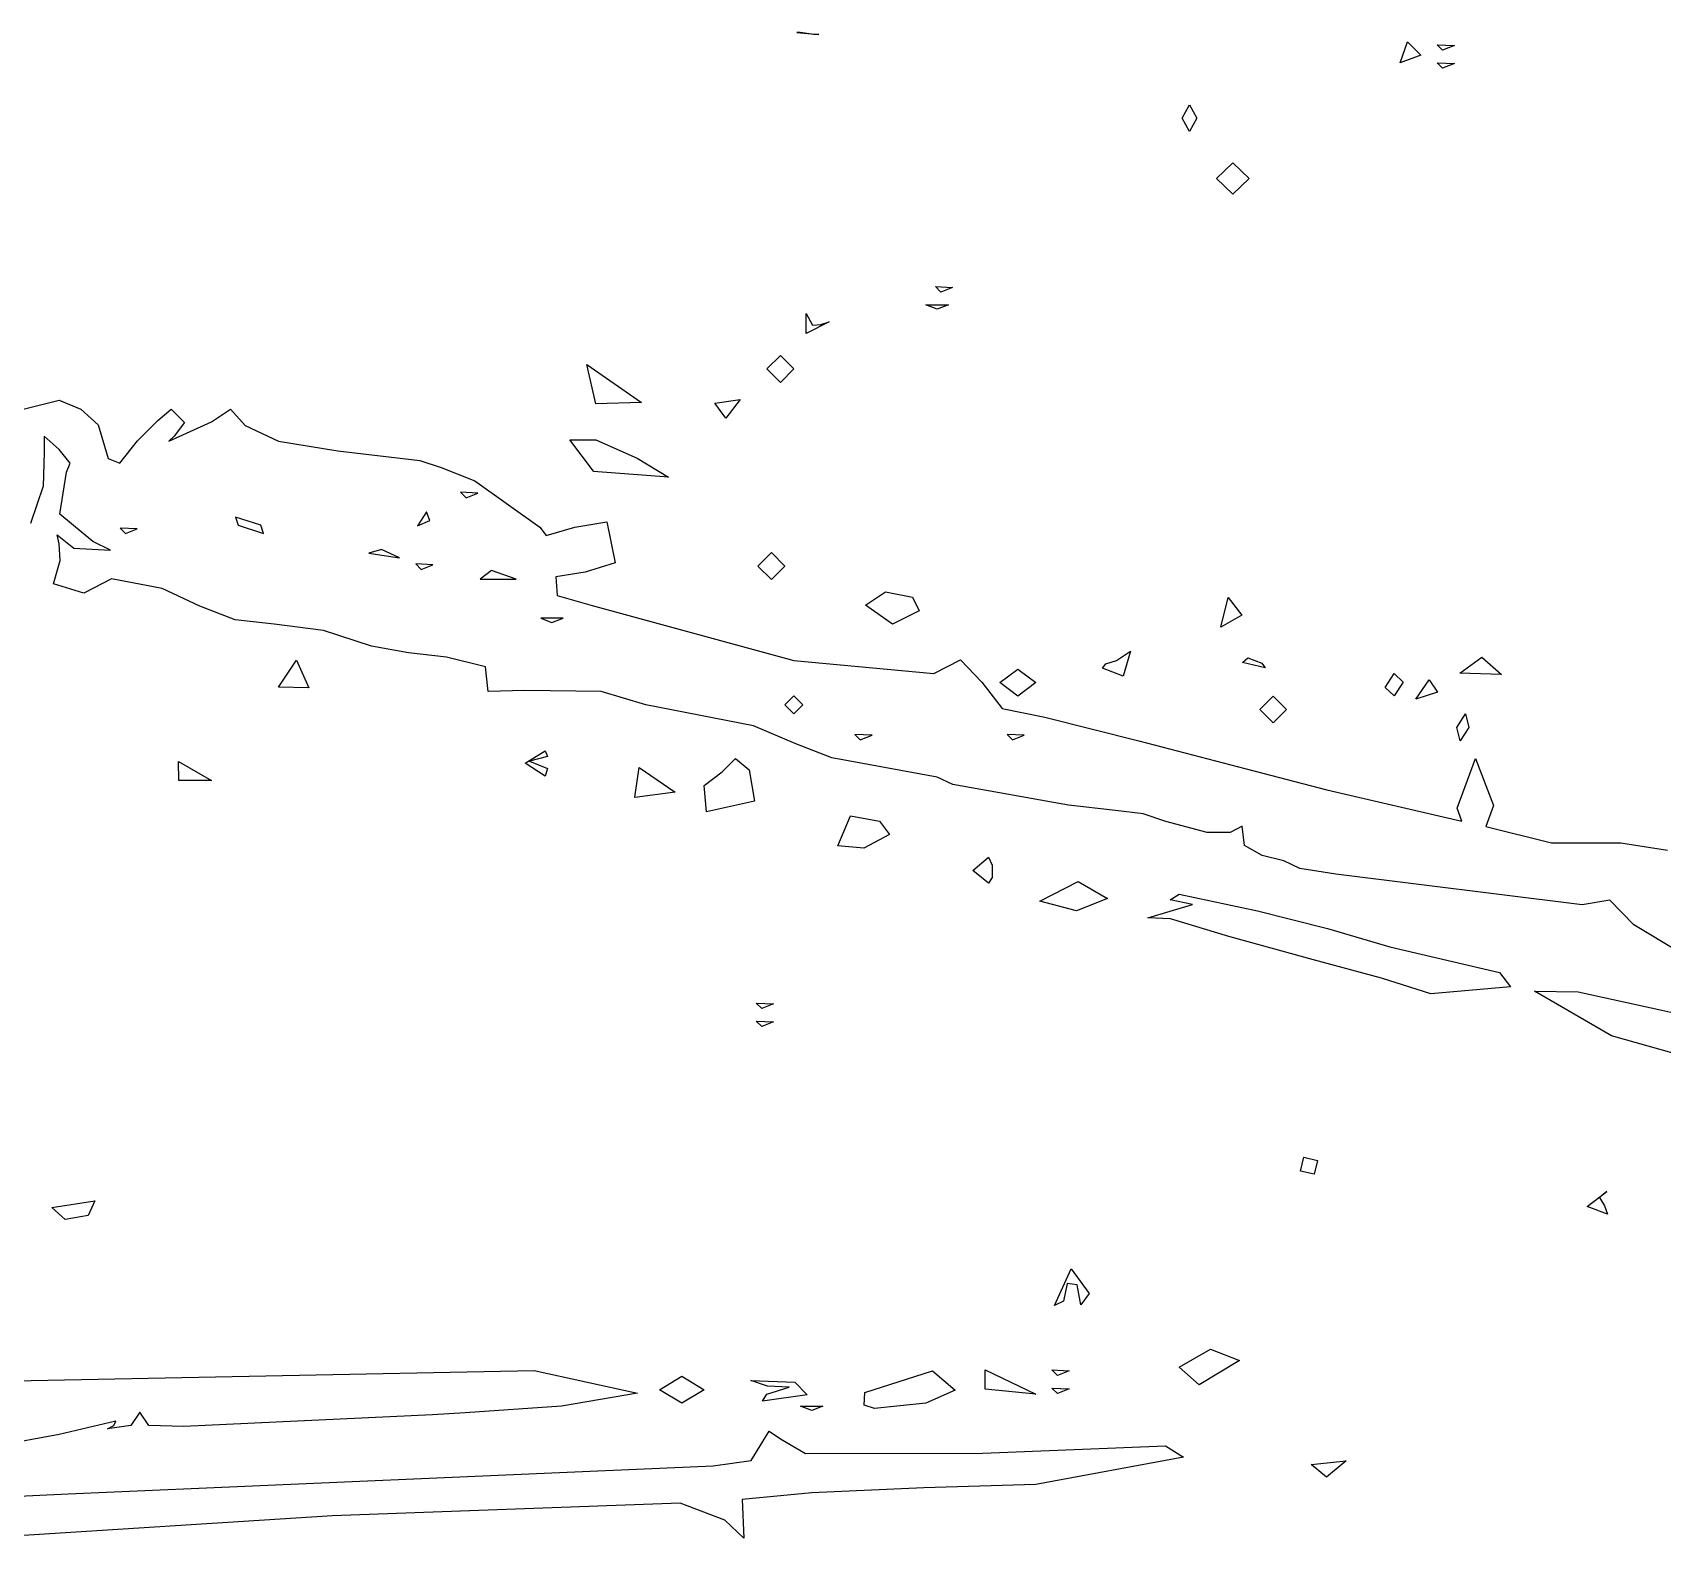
# Model space of a CAD drawing. Extents: x 0.2 to 67.3, y 0 to 43.3.
# Drawn here: x 36.41 to 42.38, y 6.37 to 11.88 of the extents above; entities that cross this region are included whole.
import ezdxf

# ---------------------------------------------------------------- set-up
doc = ezdxf.new("R2010")
doc.units = 0

msp = doc.modelspace()

# ---------------------------------------------------------------- linework, layer by layer
at = {"layer": 'Image'}
for p, q in [((39.222445, 11.883042), (39.211095, 11.883042)), ((39.211095, 11.883042), (39.211097, 11.883042)), ((39.211097, 11.883042), (39.291507, 11.875633)), ((39.27169, 11.875633), (39.222445, 11.883042)), ((39.291507, 11.875633), (39.27169, 11.875633)), ((41.419397, 11.772552), (41.446734, 11.849096)), ((41.446734, 11.849096), (41.495941, 11.799883)), ((41.555401, 11.838195), (41.618274, 11.835549)), ((41.575218, 11.818351), (41.555401, 11.838195)), ((41.555401, 11.838195), (41.555401, 11.838195)), ((41.618274, 11.835549), (41.575218, 11.818351)), ((41.495941, 11.799883), (41.419397, 11.772552)), ((41.419397, 11.772552), (41.419397, 11.772552)), ((41.555401, 11.772552), (41.618274, 11.769906)), ((41.575218, 11.752708), (41.555401, 11.772552)), ((41.555401, 11.772552), (41.555401, 11.772552)), ((41.618274, 11.769906), (41.575218, 11.752708)), ((40.62115, 11.569881), (40.648487, 11.619094)), ((40.648487, 11.619094), (40.675824, 11.569881)), ((40.648487, 11.520669), (40.62115, 11.569881)), ((40.62115, 11.569881), (40.62115, 11.569881)), ((40.675824, 11.569881), (40.648487, 11.520669)), ((40.747676, 11.348505), (40.807044, 11.405919)), ((40.807044, 11.405919), (40.866405, 11.348505)), ((40.807044, 11.29109), (40.747676, 11.348505)), ((40.747676, 11.348505), (40.747676, 11.348505)), ((40.866405, 11.348505), (40.807044, 11.29109)), ((39.71834, 10.952768), (39.781213, 10.950122)), ((39.738157, 10.932924), (39.71834, 10.952768)), ((39.71834, 10.952768), (39.71834, 10.952768)), ((39.781213, 10.950122), (39.738157, 10.932924)), ((39.683484, 10.886437), (39.765494, 10.886437)), ((39.724492, 10.870033), (39.683484, 10.886437)), ((39.683484, 10.886437), (39.683484, 10.886437)), ((39.765494, 10.886437), (39.724492, 10.870033)), ((39.244538, 10.78071), (39.244784, 10.853867)), ((39.328535, 10.824128), (39.244546, 10.780524)), ((39.244784, 10.853867), (39.267538, 10.811428)), ((39.267538, 10.811428), (39.298037, 10.814073)), ((39.298037, 10.814073), (39.328535, 10.824128)), ((39.244546, 10.780524), (39.244538, 10.78071)), ((39.1012, 10.651408), (39.150407, 10.70062)), ((39.150407, 10.70062), (39.199615, 10.651408)), ((38.475168, 10.523059), (38.44147, 10.667362)), ((38.44147, 10.667362), (38.641683, 10.527953)), ((39.150407, 10.602195), (39.1012, 10.651408)), ((39.1012, 10.651408), (39.1012, 10.651408)), ((39.199615, 10.651408), (39.150407, 10.602195)), ((36.378522, 10.503929), (36.509739, 10.536711)), ((36.509739, 10.536711), (36.58868, 10.503929)), ((36.58868, 10.503929), (36.652717, 10.446515)), ((36.870591, 10.462628), (36.919798, 10.504062)), ((36.919798, 10.504062), (36.969005, 10.454849)), ((37.067427, 10.457124), (37.136862, 10.504141)), ((37.136862, 10.504141), (37.190488, 10.443684)), ((38.641683, 10.527953), (38.475168, 10.523191)), ((38.475168, 10.523191), (38.475168, 10.523059)), ((38.910169, 10.525704), (39.002786, 10.539463)), ((38.951176, 10.471121), (38.910169, 10.52581)), ((38.910169, 10.52581), (38.910169, 10.525704)), ((39.002786, 10.539463), (38.951176, 10.471121)), ((36.652717, 10.446515), (36.689068, 10.323484)), ((36.79678, 10.387619), (36.870591, 10.462628)), ((36.911866, 10.386322), (37.067427, 10.457124)), ((36.969005, 10.454849), (36.930731, 10.405637)), ((37.190488, 10.443684), (37.312889, 10.386269)), ((36.455233, 10.405372), (36.454968, 10.345656)), ((36.509522, 10.35616), (36.455233, 10.405372)), ((36.731645, 10.306021), (36.79678, 10.387619)), ((36.930731, 10.405637), (36.911866, 10.386322)), ((37.312889, 10.386269), (37.5299, 10.350868)), ((38.465936, 10.276467), (38.3795, 10.39127)), ((38.3795, 10.39127), (38.475067, 10.39127)), ((38.475067, 10.39127), (38.626702, 10.324172)), ((36.454968, 10.345656), (36.45174, 10.222651)), ((36.55053, 10.305968), (36.509522, 10.35616)), ((37.5299, 10.350868), (37.830133, 10.315493)), ((38.626702, 10.324172), (38.740351, 10.255142)), ((36.512583, 10.119818), (36.537169, 10.273239)), ((36.537169, 10.273239), (36.55053, 10.305968)), ((36.689068, 10.323484), (36.731645, 10.306021)), ((37.830133, 10.315493), (37.908484, 10.290887)), ((37.908484, 10.290887), (38.031372, 10.241701)), ((38.465936, 10.275515), (38.465936, 10.276467)), ((38.740351, 10.255142), (38.465936, 10.275515)), ((36.45174, 10.222651), (36.405076, 10.085518)), ((38.031372, 10.241701), (38.270198, 10.071945)), ((38.042569, 10.196881), (37.979694, 10.199526)), ((37.979694, 10.199526), (37.999511, 10.179683)), ((37.999511, 10.179683), (38.042567, 10.196881)), ((38.042567, 10.196881), (38.042569, 10.196881)), ((36.633506, 10.019478), (36.512583, 10.119818)), ((37.247741, 10.078771), (37.155592, 10.108298)), ((37.155592, 10.108298), (37.165725, 10.078771)), ((37.854258, 10.127639), (37.821828, 10.076734)), ((37.821828, 10.076734), (37.867151, 10.096842)), ((37.867143, 10.096762), (37.854258, 10.127639)), ((37.867151, 10.096842), (37.867143, 10.096762)), ((38.397513, 10.071759), (38.514786, 10.091603)), ((38.514786, 10.091603), (38.54574, 9.94095)), ((36.509512, 10.011223), (36.502342, 10.044005)), ((36.502342, 10.044005), (36.563262, 9.995321)), ((36.795994, 10.065806), (36.733116, 10.068452)), ((36.733116, 10.068452), (36.752933, 10.048608)), ((36.752933, 10.048608), (36.795989, 10.065806)), ((36.795989, 10.065806), (36.795994, 10.065806)), ((37.165725, 10.078771), (37.257872, 10.049217)), ((37.257872, 10.049217), (37.247738, 10.078771)), ((37.247738, 10.078771), (37.247741, 10.078771)), ((38.270198, 10.071945), (38.293481, 10.041465)), ((38.293481, 10.041465), (38.397513, 10.071759)), ((36.512925, 9.949416), (36.509512, 10.011223)), ((36.563262, 9.995321), (36.697474, 9.987119)), ((36.697474, 9.987119), (36.633506, 10.019478)), ((37.690557, 9.989897), (37.643287, 9.977197)), ((37.643287, 9.977197), (37.756214, 9.959999)), ((37.756214, 9.960158), (37.690557, 9.989897)), ((39.068397, 9.929572), (39.117604, 9.978785)), ((39.117604, 9.978785), (39.166812, 9.929572)), ((36.488636, 9.863929), (36.512925, 9.949416)), ((37.756214, 9.959999), (37.756214, 9.960158)), ((37.878546, 9.934494), (37.815671, 9.93714)), ((37.815671, 9.93714), (37.835488, 9.917296)), ((37.835488, 9.917296), (37.878544, 9.934494)), ((37.878544, 9.934494), (37.878546, 9.934494)), ((38.092459, 9.913248), (38.051454, 9.880942)), ((38.182671, 9.880942), (38.092459, 9.913248)), ((38.436044, 9.907665), (38.328012, 9.890202)), ((38.54574, 9.94095), (38.436044, 9.907665)), ((39.117604, 9.88036), (39.068397, 9.929572)), ((39.068397, 9.929572), (39.068397, 9.929572)), ((39.166812, 9.929572), (39.117604, 9.88036)), ((36.600031, 9.830222), (36.488636, 9.863929)), ((36.700874, 9.882926), (36.600031, 9.830222)), ((36.886765, 9.847684), (36.700874, 9.882926)), ((37.025412, 9.782094), (36.886765, 9.847684)), ((38.051454, 9.880942), (38.182671, 9.880942)), ((38.182671, 9.880942), (38.182671, 9.880942)), ((38.328012, 9.890202), (38.332748, 9.821755)), ((38.332748, 9.821755), (38.461624, 9.785137)), ((39.462052, 9.785666), (39.535862, 9.835328)), ((39.535862, 9.835328), (39.634277, 9.81522)), ((39.634277, 9.81522), (39.658883, 9.765584)), ((40.763303, 9.705312), (40.790639, 9.814664)), ((40.790639, 9.814664), (40.839847, 9.749047)), ((37.153891, 9.732881), (37.025412, 9.782094)), ((37.296824, 9.716477), (37.153891, 9.732881)), ((38.354896, 9.738649), (38.272886, 9.738649)), ((38.272886, 9.738649), (38.313889, 9.722245)), ((38.313889, 9.722245), (38.354896, 9.738649)), ((38.354896, 9.738649), (38.354896, 9.738649)), ((38.461624, 9.785137), (39.199728, 9.58408)), ((39.462054, 9.785798), (39.462052, 9.785666)), ((39.560469, 9.716371), (39.462054, 9.785798)), ((39.658883, 9.765584), (39.560469, 9.716371)), ((40.839847, 9.749047), (40.763303, 9.705312)), ((37.47792, 9.693459), (37.296824, 9.716477)), ((37.653656, 9.636071), (37.47792, 9.693459)), ((40.763303, 9.705312), (40.763303, 9.705312)), ((37.788789, 9.611729), (37.653656, 9.636071)), ((37.927571, 9.595325), (37.788789, 9.611729)), ((40.380575, 9.583075), (40.432518, 9.617814)), ((40.432518, 9.617814), (40.40552, 9.525792)), ((37.313349, 9.486396), (37.378958, 9.584821)), ((37.378958, 9.584821), (37.424167, 9.483221)), ((38.071089, 9.560532), (37.927571, 9.595325)), ((38.080032, 9.470309), (38.071089, 9.560532)), ((39.199728, 9.58408), (39.712739, 9.536429)), ((39.712739, 9.536429), (39.810127, 9.585615)), ((39.810127, 9.585615), (39.888626, 9.504229)), ((39.954123, 9.5028), (40.019732, 9.552013)), ((40.019732, 9.552013), (40.08534, 9.5028)), ((40.40552, 9.525792), (40.329363, 9.555479)), ((40.329363, 9.555479), (40.329368, 9.555293)), ((40.329368, 9.555293), (40.342703, 9.571697)), ((40.342703, 9.571697), (40.380575, 9.583075)), ((40.842437, 9.576725), (40.861646, 9.592864)), ((40.842445, 9.576725), (40.842437, 9.576725)), ((40.925, 9.557145), (40.842445, 9.576725)), ((40.861646, 9.592864), (40.913332, 9.573285)), ((40.913332, 9.573285), (40.925, 9.557145)), ((41.638477, 9.53709), (41.718805, 9.596171)), ((41.718805, 9.596171), (41.791181, 9.531851)), ((39.888626, 9.504229), (39.962436, 9.407815)), ((40.019732, 9.453588), (39.954123, 9.5028)), ((39.954123, 9.5028), (39.954123, 9.5028)), ((40.08534, 9.5028), (40.019732, 9.453588)), ((41.364721, 9.484544), (41.397527, 9.535688)), ((41.397527, 9.535688), (41.43033, 9.504811)), ((41.43033, 9.504811), (41.397527, 9.453667)), ((41.476833, 9.441734), (41.526543, 9.51296)), ((41.526543, 9.51296), (41.556483, 9.468272)), ((41.791181, 9.531851), (41.638477, 9.537143)), ((41.638477, 9.537143), (41.638477, 9.53709)), ((37.424167, 9.483221), (37.313349, 9.486396)), ((37.313349, 9.486396), (37.313349, 9.486396)), ((38.21535, 9.474013), (38.080032, 9.470309)), ((38.494191, 9.46978), (38.21535, 9.474013)), ((38.658212, 9.421044), (38.494191, 9.46978)), ((39.199615, 9.454408), (39.166812, 9.4216)), ((39.23242, 9.4216), (39.199615, 9.454408)), ((40.905458, 9.404164), (40.954665, 9.453376)), ((40.954665, 9.453376), (41.003872, 9.404164)), ((41.397527, 9.453667), (41.364721, 9.484544)), ((41.364721, 9.484544), (41.364721, 9.484544)), ((41.556483, 9.468272), (41.476833, 9.441734)), ((41.476833, 9.441734), (41.476833, 9.441734)), ((39.051866, 9.343812), (38.658212, 9.421044)), ((39.166812, 9.4216), (39.199615, 9.388791)), ((39.199615, 9.388791), (39.23242, 9.4216)), ((39.23242, 9.4216), (39.23242, 9.4216)), ((39.962436, 9.407815), (40.11826, 9.376038)), ((40.11826, 9.376038), (40.462707, 9.28952)), ((40.954665, 9.354951), (40.905458, 9.404164)), ((40.905458, 9.404164), (40.905458, 9.404164)), ((41.003872, 9.404164), (40.954665, 9.354951)), ((41.627158, 9.338573), (41.658932, 9.387759)), ((41.658932, 9.387759), (41.671817, 9.338573)), ((39.207586, 9.279042), (39.051866, 9.343812)), ((39.485973, 9.31021), (39.423097, 9.312856)), ((39.423097, 9.312856), (39.442914, 9.293012)), ((39.442914, 9.293012), (39.48597, 9.31021)), ((39.48597, 9.31021), (39.485973, 9.31021)), ((40.043653, 9.31021), (39.980775, 9.312856)), ((39.980775, 9.312856), (40.000592, 9.293012)), ((40.000592, 9.293012), (40.04365, 9.31021)), ((40.04365, 9.31021), (40.043653, 9.31021)), ((41.640043, 9.289361), (41.627158, 9.338573)), ((41.627158, 9.338573), (41.627158, 9.338573)), ((41.671817, 9.338573), (41.640043, 9.289361)), ((38.215477, 9.207314), (38.289288, 9.252716)), ((38.289288, 9.252716), (38.29749, 9.231814)), ((39.338806, 9.227316), (39.207586, 9.279042)), ((40.462707, 9.28952), (40.856364, 9.18747)), ((36.947415, 9.14429), (36.947151, 9.213955)), ((36.947151, 9.213955), (37.067435, 9.143893)), ((38.215477, 9.207208), (38.215477, 9.207314)), ((38.289288, 9.160297), (38.215477, 9.207208)), ((38.29749, 9.231814), (38.231878, 9.214881)), ((38.231878, 9.214881), (38.29749, 9.188687)), ((38.617333, 9.082563), (38.633738, 9.191545)), ((38.633738, 9.191545), (38.764958, 9.101851)), ((38.93718, 9.175643), (38.986387, 9.224856)), ((38.986387, 9.224856), (39.036041, 9.183845)), ((39.724365, 9.156461), (39.338806, 9.227316)), ((41.628563, 9.04277), (41.696109, 9.224776)), ((41.696109, 9.224776), (41.761381, 9.053221)), ((36.947534, 9.143893), (36.947415, 9.14429)), ((37.067435, 9.143893), (36.947534, 9.143893)), ((38.29749, 9.188687), (38.289288, 9.160297)), ((38.871569, 9.126431), (38.93718, 9.175643)), ((39.036041, 9.183845), (39.056256, 9.069043)), ((39.781771, 9.130003), (39.724365, 9.156461)), ((40.856364, 9.18747), (41.151605, 9.109762)), ((38.617336, 9.082536), (38.617333, 9.082563)), ((38.764958, 9.101851), (38.617336, 9.082536)), ((38.879771, 9.029038), (38.871569, 9.126431)), ((40.205564, 9.053538), (39.781771, 9.130003)), ((41.151605, 9.109762), (41.645814, 8.995145)), ((39.056256, 9.069043), (38.879757, 9.029038)), ((38.879757, 9.029038), (38.879771, 9.029038)), ((39.361129, 8.905001), (39.407079, 9.015253)), ((39.407079, 9.015253), (39.513992, 8.995674)), ((40.377787, 9.033959), (40.205564, 9.053538)), ((40.478868, 9.021788), (40.377787, 9.033959)), ((40.561328, 8.994668), (40.478868, 9.021788)), ((41.645814, 8.995145), (41.628563, 9.04277)), ((41.761381, 9.053221), (41.733523, 8.976359)), ((39.513992, 8.995674), (39.549533, 8.946012)), ((40.713233, 8.953658), (40.561328, 8.994668)), ((40.797601, 8.953896), (40.713233, 8.953658)), ((40.84109, 8.977444), (40.797601, 8.953896)), ((40.849319, 8.906774), (40.84109, 8.977444)), ((41.733523, 8.976359), (41.973606, 8.916246)), ((39.456585, 8.896799), (39.361129, 8.905001)), ((39.361129, 8.905001), (39.361129, 8.905001)), ((39.549533, 8.946012), (39.456585, 8.896799)), ((40.914742, 8.870156), (40.849319, 8.906774)), ((41.973606, 8.916246), (42.22755, 8.916246)), ((42.22755, 8.916246), (42.399087, 8.889338)), ((39.855709, 8.814778), (39.913115, 8.863488)), ((39.913115, 8.863488), (39.925815, 8.834649)), ((39.925815, 8.834649), (39.925815, 8.788532)), ((40.993924, 8.850312), (40.914742, 8.870156)), ((41.052952, 8.821631), (40.993924, 8.850312)), ((39.913115, 8.768159), (39.855709, 8.814778)), ((39.855709, 8.814778), (39.855709, 8.814778)), ((39.925815, 8.788532), (39.913115, 8.768159)), ((40.099977, 8.702807), (40.241164, 8.774721)), ((40.241164, 8.774721), (40.348609, 8.712398)), ((41.18417, 8.800729), (41.052952, 8.821631)), ((42.086297, 8.689445), (41.18417, 8.800729)), ((40.577409, 8.706934), (40.610215, 8.728366)), ((40.610215, 8.728366), (40.897608, 8.66722)), ((40.234893, 8.667141), (40.099975, 8.702807)), ((40.099975, 8.702807), (40.099977, 8.702807)), ((40.348609, 8.712398), (40.234893, 8.667141)), ((40.495399, 8.640789), (40.577409, 8.665395)), ((40.659422, 8.690001), (40.577409, 8.706934)), ((40.577409, 8.665395), (40.659422, 8.690001)), ((40.897608, 8.66722), (41.153642, 8.60163)), ((42.187738, 8.70585), (42.086297, 8.689445)), ((42.274897, 8.616262), (42.187738, 8.70585)), ((40.579449, 8.637614), (40.495399, 8.640789)), ((40.792679, 8.5725), (40.579449, 8.637614)), ((41.153642, 8.60163), (41.381797, 8.535696)), ((42.444095, 8.514688), (42.274897, 8.616262)), ((41.102284, 8.487357), (40.792679, 8.5725)), ((41.381797, 8.535696), (41.782982, 8.441267)), ((41.351637, 8.420444), (41.102284, 8.487357)), ((41.532062, 8.363188), (41.351637, 8.420444)), ((41.782982, 8.441267), (41.823987, 8.388403)), ((41.823987, 8.388403), (41.532062, 8.363268)), ((41.532062, 8.363268), (41.532062, 8.363188)), ((42.193223, 8.209386), (41.911167, 8.372343)), ((41.911167, 8.372343), (42.071856, 8.369697)), ((42.071856, 8.369697), (42.378317, 8.303578)), ((39.062246, 8.328713), (39.125124, 8.326067)), ((39.062248, 8.328713), (39.062246, 8.328713)), ((39.082066, 8.308869), (39.062248, 8.328713)), ((39.125124, 8.326067), (39.082066, 8.308869)), ((42.378317, 8.303578), (42.808114, 8.207746)), ((39.062246, 8.263096), (39.125124, 8.260451)), ((39.062248, 8.263096), (39.062246, 8.263096)), ((39.082066, 8.243253), (39.062248, 8.263096)), ((39.125124, 8.260451), (39.082066, 8.243253)), ((43.136162, 7.944036), (42.193223, 8.209386)), ((41.054799, 7.714007), (41.066679, 7.764278)), ((41.066679, 7.764278), (41.116955, 7.752372)), ((41.054823, 7.714007), (41.054799, 7.714007)), ((41.105102, 7.702101), (41.054823, 7.714007)), ((41.116955, 7.752372), (41.105102, 7.702101)), ((42.104217, 7.583806), (42.176073, 7.638575)), ((42.176073, 7.638575), (42.149286, 7.616614)), ((36.532327, 7.537081), (36.483456, 7.580578)), ((36.483456, 7.580578), (36.483458, 7.580499)), ((36.483458, 7.580499), (36.640843, 7.60484)), ((36.640843, 7.60484), (36.616237, 7.550839)), ((42.178549, 7.555601), (42.104207, 7.583832)), ((42.104207, 7.583832), (42.104217, 7.583806)), ((42.149286, 7.616614), (42.168416, 7.586108)), ((42.168416, 7.586108), (42.178549, 7.555601)), ((36.616237, 7.550839), (36.532327, 7.537081)), ((40.154362, 7.222253), (40.215518, 7.356291)), ((40.215518, 7.356291), (40.281656, 7.266068)), ((40.201, 7.302766), (40.186924, 7.237546)), ((40.236809, 7.296945), (40.201, 7.302766)), ((40.251017, 7.223497), (40.236809, 7.296945)), ((40.186924, 7.237546), (40.154362, 7.2222)), ((40.154362, 7.2222), (40.154362, 7.222253)), ((40.281656, 7.266068), (40.251017, 7.223497)), ((40.610204, 6.995797), (40.72502, 7.061413)), ((40.72502, 7.061413), (40.831637, 7.020403)), ((36.099551, 6.94034), (38.249207, 6.983709)), ((38.249207, 6.983709), (38.627001, 6.900573)), ((39.4602, 6.902981), (39.707532, 6.981959)), ((39.707532, 6.981959), (39.790673, 6.911355)), ((39.899823, 6.914676), (39.900617, 6.98561)), ((39.900617, 6.98561), (40.085232, 6.897557)), ((40.144787, 6.985504), (40.207665, 6.982859)), ((40.144792, 6.985504), (40.144787, 6.985504)), ((40.16461, 6.965661), (40.144792, 6.985504)), ((40.207665, 6.982859), (40.16461, 6.965661)), ((40.684015, 6.930709), (40.610204, 6.995797)), ((40.610204, 6.995797), (40.610204, 6.995797)), ((40.831637, 7.020403), (40.684015, 6.930709)), ((38.707535, 6.913353), (38.789548, 6.962565)), ((38.789548, 6.962565), (38.871558, 6.913353)), ((39.103925, 6.926317), (39.042137, 6.947219)), ((39.042137, 6.947219), (39.203427, 6.940605)), ((39.10119, 6.896949), (39.183202, 6.923142)), ((39.183202, 6.923142), (39.103925, 6.926317)), ((39.203427, 6.940605), (39.248811, 6.894197)), ((38.627001, 6.900573), (38.348869, 6.853583)), ((38.789548, 6.86414), (38.707535, 6.913353)), ((38.707535, 6.913353), (38.707535, 6.913353)), ((38.871558, 6.913353), (38.789548, 6.86414)), ((39.084791, 6.871443), (39.101195, 6.897107)), ((39.248811, 6.894197), (39.084791, 6.871443)), ((39.101195, 6.897107), (39.10119, 6.896949)), ((39.457554, 6.857235), (39.4602, 6.902981)), ((39.683561, 6.863611), (39.494934, 6.844297)), ((39.790673, 6.911355), (39.683561, 6.863611)), ((40.085232, 6.897557), (39.899728, 6.914755)), ((39.899728, 6.914755), (39.899823, 6.914676)), ((40.144787, 6.919174), (40.207665, 6.916528)), ((40.144792, 6.919174), (40.144787, 6.919174)), ((40.16461, 6.89933), (40.144792, 6.919174)), ((40.207665, 6.916528), (40.16461, 6.89933)), ((36.804853, 6.830909), (36.77205, 6.781723)), ((36.837656, 6.781723), (36.804853, 6.830909)), ((37.876782, 6.82104), (36.966293, 6.778812)), ((37.996669, 6.828713), (37.876782, 6.82104)), ((38.348869, 6.853583), (37.996669, 6.828713)), ((39.224208, 6.853001), (39.30622, 6.853001)), ((39.265215, 6.836597), (39.224208, 6.853001)), ((39.224208, 6.853001), (39.224208, 6.853001)), ((39.30622, 6.853001), (39.265215, 6.836597)), ((39.457641, 6.857261), (39.457554, 6.857235)), ((39.494934, 6.844297), (39.457641, 6.857261)), ((36.509607, 6.748676), (36.279976, 6.707269)), ((36.71704, 6.797598), (36.509607, 6.748676)), ((36.686904, 6.770346), (36.709579, 6.781987)), ((36.77205, 6.781723), (36.686904, 6.770346)), ((36.709579, 6.781987), (36.71704, 6.797598)), ((36.966293, 6.778812), (36.837656, 6.781723)), ((39.043772, 6.653876), (39.109384, 6.761085)), ((39.109384, 6.761085), (39.150386, 6.732907)), ((39.150386, 6.732907), (39.24253, 6.679964)), ((39.891922, 6.681313), (40.560987, 6.707507)), ((40.560987, 6.707507), (40.626595, 6.666338)), ((36.542421, 6.531824), (38.904353, 6.634297)), ((38.904353, 6.634297), (39.043772, 6.653876)), ((39.24253, 6.679964), (39.891922, 6.681313)), ((40.626595, 6.666338), (40.085319, 6.566564)), ((41.094185, 6.639112), (41.222561, 6.652871)), ((41.094185, 6.639086), (41.094185, 6.639112)), ((41.150501, 6.592678), (41.094185, 6.639086)), ((41.222561, 6.652871), (41.150501, 6.592678)), ((40.085319, 6.566564), (39.675263, 6.553599)), ((35.943127, 6.504334), (36.542421, 6.531824)), ((39.265205, 6.535608), (39.010969, 6.511001)), ((39.010969, 6.511001), (39.016102, 6.369582)), ((39.675263, 6.553599), (39.265205, 6.535608)), ((37.510159, 6.451867), (36.159741, 6.365084)), ((38.783694, 6.4972), (37.510159, 6.451867)), ((38.946665, 6.435198), (38.783694, 6.4972)), ((39.016102, 6.369582), (38.946665, 6.435198))]:
    msp.add_line(p, q, dxfattribs=at)

doc.saveas('drawing.dxf')
